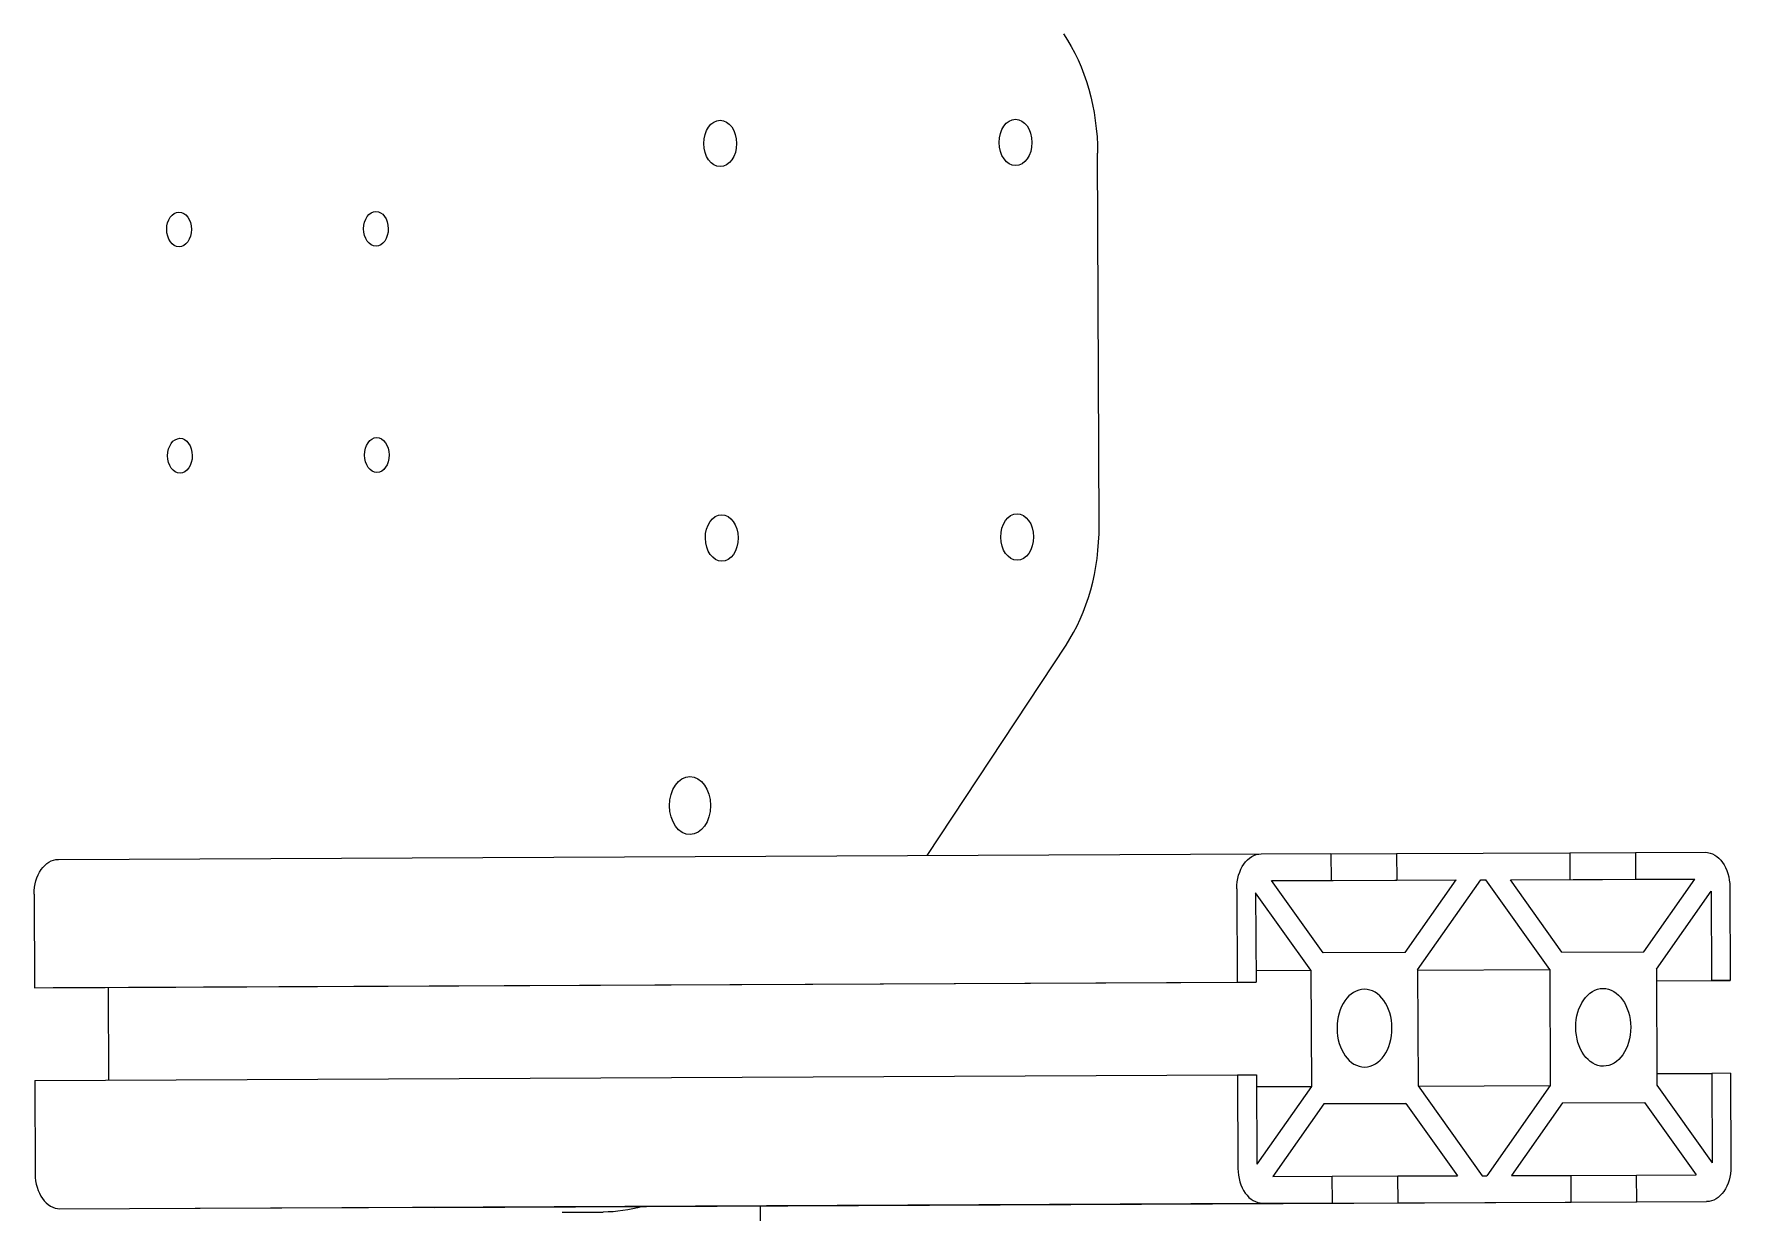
# Model space of a CAD drawing. Header units: millimetres. Extents: x 129 to 6329, y 33 to 3553.
# Drawn here: x 4316.7 to 4609.3, y 2899.5 to 3102.5 of the extents above; entities that cross this region are included whole.
import ezdxf

# ---------------------------------------------------------------- set-up
doc = ezdxf.new("R2010")
doc.units = ezdxf.units.MM
doc.layers.add('vistasIsometricas', color=255, linetype='Continuous')

msp = doc.modelspace()

# ---------------------------------------------------------------- linework, layer by layer
at = {"layer": 'vistasIsometricas', "extrusion": (-0.004614, 0.999989, 7.66e-14)}
for p, q in [((4500.352, 3017.757), (4500.094, 3081.938)), ((4470.709, 2960.924), (4494.659, 2997.161)), ((4320.973, 2960.233), (4528.295, 2961.189)), ((4528.298, 2961.189), (4540.319, 2961.23)), ((4540.319, 2961.217), (4551.633, 2961.269)), ((4540.319, 2961.23), (4540.338, 2956.631)), ((4551.633, 2961.269), (4581.472, 2961.372)), ((4551.633, 2961.269), (4551.651, 2956.669)), ((4581.472, 2961.372), (4581.491, 2956.772)), ((4581.473, 2961.358), (4592.786, 2961.41)), ((4592.786, 2961.41), (4604.807, 2961.452)), ((4592.786, 2961.41), (4592.805, 2956.81)), ((4524.08, 2955.175), (4524.145, 2939.075)), ((4530.085, 2956.595), (4540.338, 2956.631)), ((4538.974, 2944.126), (4530.085, 2956.595)), ((4530.093, 2956.583), (4540.338, 2956.631)), ((4530.103, 2956.57), (4551.651, 2956.669)), ((4530.111, 2956.558), (4561.904, 2956.704)), ((4551.651, 2956.669), (4561.904, 2956.704)), ((4553.116, 2944.174), (4561.904, 2956.704)), ((4555.249, 2941.182), (4566.147, 2956.719)), ((4566.146, 2956.718), (4566.995, 2956.722)), ((4566.147, 2956.719), (4566.995, 2956.722)), ((4578.018, 2941.26), (4566.995, 2956.722)), ((4571.238, 2956.736), (4581.491, 2956.772)), ((4580.127, 2944.267), (4571.238, 2956.736)), ((4571.247, 2956.724), (4581.491, 2956.772)), ((4571.256, 2956.711), (4592.805, 2956.81)), ((4571.265, 2956.699), (4603.058, 2956.846)), ((4592.805, 2956.81), (4603.058, 2956.846)), ((4594.269, 2944.315), (4603.058, 2956.846)), ((4596.402, 2941.323), (4605.824, 2954.755)), ((4605.824, 2954.755), (4605.886, 2939.355)), ((4609.074, 2955.466), (4609.138, 2939.366)), ((4316.758, 2954.218), (4316.823, 2938.118)), ((4527.335, 2954.486), (4527.397, 2939.086)), ((4536.864, 2941.119), (4527.335, 2954.486)), ((4553.116, 2944.174), (4538.974, 2944.126)), ((4580.127, 2944.267), (4594.269, 2944.315)), ((4527.389, 2941.075), (4536.864, 2941.119)), ((4536.864, 2941.119), (4536.945, 2921.119)), ((4555.249, 2941.155), (4578.018, 2941.26)), ((4555.249, 2941.182), (4555.33, 2921.182)), ((4578.018, 2941.26), (4578.098, 2921.26)), ((4596.402, 2941.323), (4596.483, 2921.323)), ((4316.823, 2938.118), (4524.145, 2939.075)), ((4316.823, 2938.118), (4320.076, 2938.129)), ((4320.076, 2938.129), (4527.397, 2939.086)), ((4329.551, 2938.173), (4329.615, 2922.177)), ((4524.145, 2939.075), (4527.397, 2939.086)), ((4596.411, 2939.308), (4609.138, 2939.366)), ((4596.411, 2939.311), (4605.886, 2939.355)), ((4609.138, 2939.366), (4605.886, 2939.355)), ((4316.887, 2922.118), (4524.209, 2923.075)), ((4524.209, 2923.075), (4527.462, 2923.086)), ((4524.209, 2923.075), (4524.274, 2906.975)), ((4527.462, 2923.086), (4527.524, 2907.686)), ((4596.475, 2923.312), (4605.95, 2923.355)), ((4609.203, 2923.366), (4605.95, 2923.355)), ((4605.95, 2923.355), (4606.012, 2907.955)), ((4609.203, 2923.366), (4609.267, 2907.267)), ((4316.887, 2922.118), (4316.952, 2906.018)), ((4527.47, 2921.075), (4536.945, 2921.119)), ((4536.945, 2921.119), (4527.524, 2907.686)), ((4555.33, 2921.182), (4566.352, 2905.719)), ((4555.349, 2921.155), (4578.098, 2921.26)), ((4578.098, 2921.26), (4567.2, 2905.722)), ((4596.483, 2921.323), (4606.012, 2907.955)), ((4539.078, 2918.126), (4530.29, 2905.596)), ((4539.066, 2918.109), (4553.22, 2918.174)), ((4553.22, 2918.174), (4539.078, 2918.126)), ((4553.22, 2918.174), (4562.109, 2905.705)), ((4580.232, 2918.267), (4571.443, 2905.737)), ((4580.22, 2918.25), (4594.374, 2918.316)), ((4580.232, 2918.267), (4594.374, 2918.316)), ((4594.374, 2918.316), (4603.263, 2905.846)), ((4530.29, 2905.596), (4540.543, 2905.631)), ((4540.543, 2905.618), (4551.856, 2905.67)), ((4540.561, 2901.031), (4540.543, 2905.631)), ((4551.856, 2905.67), (4562.109, 2905.705)), ((4551.875, 2901.07), (4551.856, 2905.67)), ((4566.352, 2905.719), (4567.2, 2905.722)), ((4571.443, 2905.737), (4581.696, 2905.772)), ((4581.696, 2905.759), (4593.01, 2905.811)), ((4581.715, 2901.172), (4581.696, 2905.772)), ((4593.01, 2905.811), (4603.263, 2905.846)), ((4593.028, 2901.211), (4593.01, 2905.811)), ((4321.219, 2900.033), (4333.24, 2900.074)), ((4333.24, 2900.074), (4540.561, 2901.031)), ((4344.553, 2900.113), (4551.875, 2901.07)), ((4344.553, 2900.113), (4374.393, 2900.215)), ((4344.553, 2900.113), (4344.553, 2900.126)), ((4374.393, 2900.215), (4581.715, 2901.172)), ((4385.707, 2900.254), (4593.028, 2901.211)), ((4385.707, 2900.254), (4397.727, 2900.295)), ((4385.707, 2900.254), (4385.707, 2900.268)), ((4397.731, 2900.295), (4605.053, 2901.252)), ((4407.814, 2899.421), (4414.885, 2899.454)), ((4441.931, 2900.499), (4442.623, 2728.241)), ((4528.54, 2900.99), (4540.561, 2901.031)), ((4551.875, 2901.07), (4581.715, 2901.172)), ((4593.028, 2901.211), (4605.049, 2901.252))]:
    msp.add_line(p, q, dxfattribs=at)
at = {"layer": 'vistasIsometricas', "extrusion": (-7.99983e-16, -3.69152e-18, -1)}
msp.add_ellipse((4478.881, 3081.865), major_axis=(-0.138, 30), ratio=0.7071068, start_param=0.8158264, end_param=1.571636, dxfattribs=at)
at = {"layer": 'vistasIsometricas'}
for centre, major_axis, start_param, end_param in [((4435.033, 3083.624), (-0.018, 4), 1.5707963, 7.8539816), ((4485.944, 3083.799), (-0.018, 4), 1.5707963, 7.8539816), ((4341.754, 3068.804), (-0.014, 3), 1.5707963, 7.8539816), ((4375.695, 3068.921), (-0.014, 3), 1.5707963, 7.8539816), ((4341.911, 3029.805), (-0.014, 3), 1.5707963, 7.8539816), ((4375.851, 3029.921), (-0.014, 3), 1.5707963, 7.8539816), ((4435.306, 3015.625), (-0.018, 4), 1.5707963, 7.8539816), ((4486.218, 3015.799), (-0.018, 4), 1.5707963, 7.8539816), ((4479.139, 3017.685), (-0.138, 30), 3.9557398, 4.7115493), ((4429.835, 2969.506), (-0.023, 5), 1.5707963, 7.8539816), ((4587.25, 2931.291), (-0.031, 6.7), 1.5707963, 7.8539816), ((4321.195, 2906.033), (-0.028, 6), 1.5699581, 3.1407545), ((4528.516, 2906.99), (-0.028, 6), 1.5699581, 3.1407545)]:
    msp.add_ellipse(centre, major_axis=major_axis, ratio=0.7071068, start_param=start_param, end_param=end_param, dxfattribs=at)
at = {"layer": 'vistasIsometricas', "extrusion": (-6.99985e-16, -3.23008e-18, -1)}
for centre, major_axis, start_param, end_param in [((4528.322, 2955.189), (-0.028, 6), -1.5699581, 0.0008382), ((4604.831, 2955.452), (-0.028, 6), 0.0008382, 1.5716345), ((4321.001, 2954.233), (-0.028, 6), -1.5699581, 0), ((4546.097, 2931.15), (-0.031, 6.7), 1.5707963, 7.8539816), ((4605.025, 2907.252), (-0.028, 6), 1.5716345, 3.1424308), ((4414.654, 2949.454), (-0.231, 49.999), 2.9494147, 3.1424323)]:
    msp.add_ellipse(centre, major_axis=major_axis, ratio=0.7071068, start_param=start_param, end_param=end_param, dxfattribs=at)

doc.saveas('drawing.dxf')
